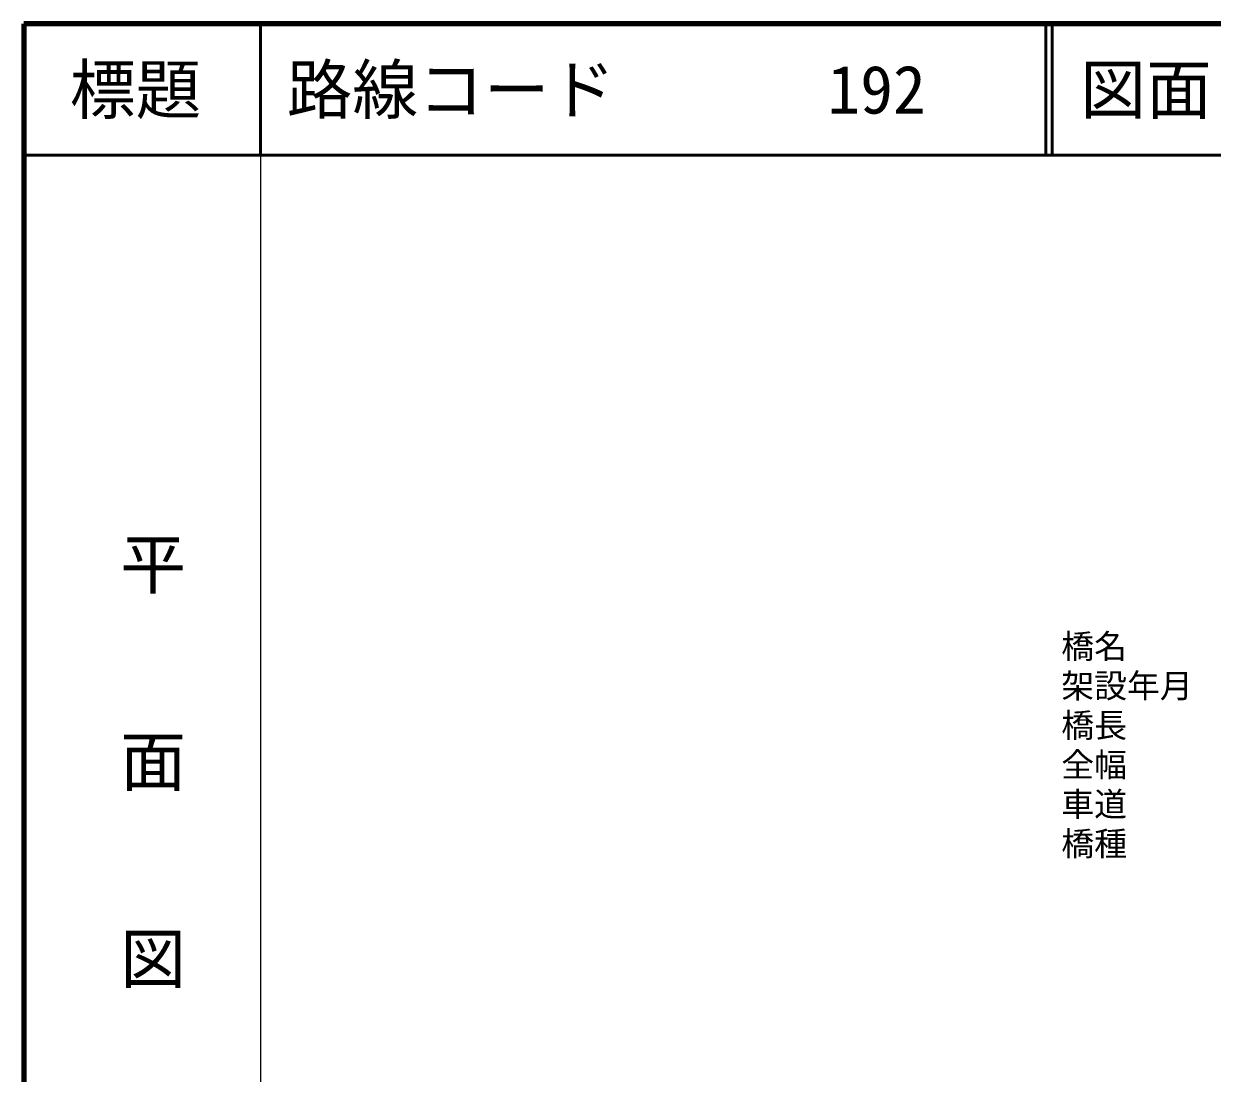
# Model space of a CAD drawing. Units: millimetres, scale not verified. Extents: x 40000 to 680000, y 20000 to 380000.
# Drawn here: x 40000 to 130416, y 300211 to 380000 of the extents above; entities that cross this region are included whole.
import ezdxf
from ezdxf.enums import TextEntityAlignment as Align

# ---------------------------------------------------------------- set-up
doc = ezdxf.new("R2010")
doc.units = ezdxf.units.MM
doc.header["$LTSCALE"] = 1000
for name, color, linetype, lineweight in [('M-STR-HTXT', 7, 'Continuous', 13), ('M-TTL', 2, 'Continuous', 140), ('M-TTL-BAND', 7, 'Continuous', 13), ('M-TTL-LINE', 7, 'Continuous', 50), ('M-TTL-TXT', 7, 'Continuous', 50)]:
    doc.layers.add(name, color=color, linetype=linetype, lineweight=lineweight)
doc.styles.add('@ＭＳ ゴシック', font='')
doc.styles.add('ＭＳ ゴシック', font='')
doc.styles.get('@ＭＳ ゴシック').set_extended_font_data('@MS Gothic')
doc.styles.get('ＭＳ ゴシック').set_extended_font_data('MS Gothic')

msp = doc.modelspace()

# ---------------------------------------------------------------- linework, layer by layer
at = {"layer": 'M-TTL'}
for p, q in [((40000, 379999.9), (40000, 20000)), ((679999.9, 379999.9), (40000, 379999.9))]:
    msp.add_line(p, q, dxfattribs=at)
at = {"layer": 'M-TTL-BAND'}
msp.add_line((58000, 369999.9), (58000, 20000), dxfattribs=at)
at = {"layer": 'M-TTL-LINE'}
for p, q in [((58000, 379999.9), (58000, 369999.9)), ((117750, 379999.9), (117750, 369999.9)), ((118250, 379999.9), (118250, 369999.9)), ((40000, 369999.9), (679999.9, 369999.9))]:
    msp.add_line(p, q, dxfattribs=at)

# ---------------------------------------------------------------- texts
at = {"layer": 'M-STR-HTXT', "style": 'ＭＳ ゴシック'}
for s, p in [('橋名', (118932.8, 331200.9)), ('架設年月', (118932.8, 328200.9)), ('橋長', (118932.8, 325200.9)), ('全幅', (118932.8, 322200.9)), ('車道', (118932.8, 319200.9)), ('橋種', (118932.8, 316200.9))]:
    msp.add_text(s, height=1833, dxfattribs=at).set_placement(p, align=Align.BOTTOM_LEFT)
at = {"layer": 'M-TTL-BAND', "style": '@ＭＳ ゴシック'}
msp.add_text('平\u3000\u3000面\u3000\u3000図', height=3666, rotation=270, dxfattribs=at).set_placement((49777, 306474.7), align=Align.MIDDLE_RIGHT)
at = {"layer": 'M-TTL-TXT', "style": 'ＭＳ ゴシック'}
msp.add_text('標題', height=3666, dxfattribs=at).set_placement((48500, 374999.9), align=Align.MIDDLE_CENTER)
for s, p in [('路線コード', (60000, 374999.9)), ('図面コード', (120379.6, 374999.9)), ('192', (101142, 374999.9))]:
    msp.add_text(s, height=3666, dxfattribs=at).set_placement(p, align=Align.MIDDLE_LEFT)

doc.saveas('drawing.dxf')
